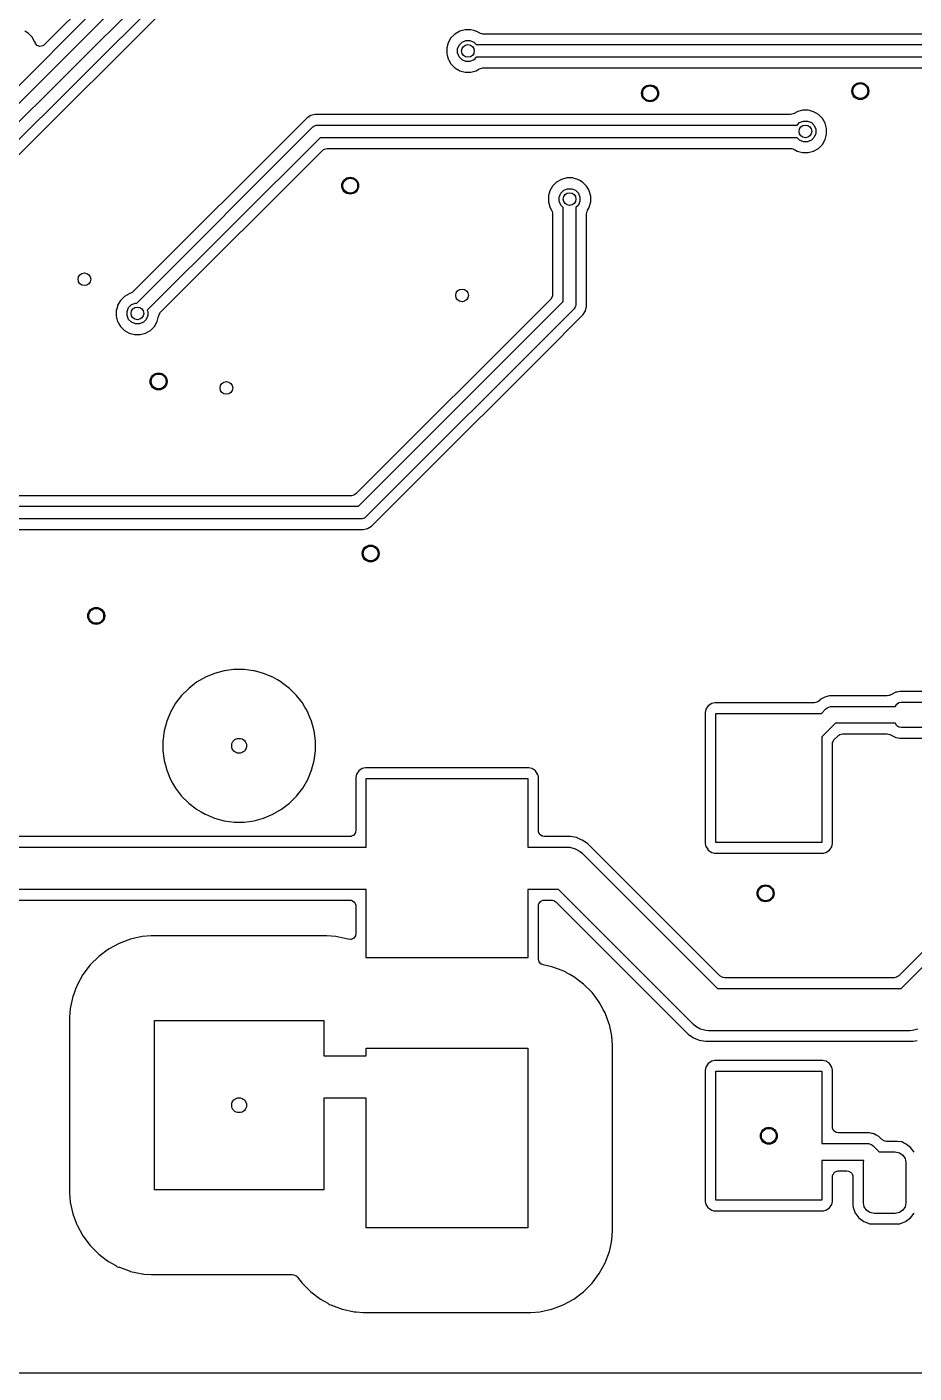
# Model space of a CAD drawing. Header units: inches. Extents: x 0.01 to 5.35, y 0.01 to 3.37.
# Drawn here: x 1.999 to 2.823, y 0.012 to 1.264 of the extents above; entities that cross this region are included whole.
import ezdxf

# ---------------------------------------------------------------- set-up
doc = ezdxf.new("R2010")
doc.units = ezdxf.units.IN
doc.header["$MEASUREMENT"] = 0
doc.layers.add('BLACK', color=250, linetype='CONTINUOUS')

msp = doc.modelspace()

# ---------------------------------------------------------------- linework, layer by layer
at = {"layer": 'BLACK', "linetype": 'CONTINUOUS'}
for p, q in [((1.9538, 1.1714), (2.4187, 1.6364)), ((2.4288, 1.6298), (1.9604, 1.1614)), ((2.4052, 1.6368), (2.0155, 1.2471)), ((1.9681, 1.1518), (2.4068, 1.5905)), ((2.4134, 1.5804), (1.9747, 1.1417)), ((1.9802, 1.1332), (2.329, 1.482)), ((2.0004, 1.2576), (1.9971, 1.2595)), ((2.004, 1.2539), (2.0004, 1.2576)), ((2.0066, 1.2495), (2.004, 1.2539)), ((2.3931, 1.2533), (2.3905, 1.2488)), ((2.3968, 1.2569), (2.3931, 1.2533)), ((2.3931, 1.2533), (2.3931, 1.2533)), ((2.3931, 1.2533), (2.3931, 1.2533)), ((2.4013, 1.2595), (2.3968, 1.2569)), ((2.3968, 1.2569), (2.3968, 1.2569)), ((2.3968, 1.2569), (2.3968, 1.2569)), ((2.4063, 1.2609), (2.4013, 1.2595)), ((2.4013, 1.2595), (2.4013, 1.2595)), ((2.4115, 1.2609), (2.4063, 1.2609)), ((2.4143, 1.2601), (2.4115, 1.2609)), ((2.4115, 1.2609), (2.4115, 1.2609)), ((2.4159, 1.2597), (2.4143, 1.2601)), ((2.4162, 1.2597), (2.4159, 1.2597)), ((2.4168, 1.2594), (2.4162, 1.2597)), ((2.4171, 1.2592), (2.4168, 1.2594)), ((2.4193, 1.2579), (2.4171, 1.2592)), ((2.4205, 1.2574), (2.4193, 1.2579)), ((2.4217, 1.2571), (2.4205, 1.2574)), ((2.4229, 1.2569), (2.4217, 1.2571)), ((2.9378, 1.2569), (2.4229, 1.2569)), ((2.0067, 1.2492), (2.0066, 1.2495)), ((2.007, 1.2484), (2.0067, 1.2492)), ((2.0071, 1.2482), (2.007, 1.2484)), ((2.0086, 1.2464), (2.0071, 1.2482)), ((2.0112, 1.2454), (2.0086, 1.2464)), ((2.0086, 1.2464), (2.0086, 1.2464)), ((2.0139, 1.246), (2.0112, 1.2454)), ((2.0144, 1.2462), (2.0139, 1.246)), ((2.0155, 1.2471), (2.0144, 1.2462)), ((2.3893, 1.2441), (2.3892, 1.2438)), ((2.3892, 1.2438), (2.3892, 1.2386)), ((2.3905, 1.2488), (2.3893, 1.2442)), ((2.3893, 1.2442), (2.3893, 1.2441)), ((2.3905, 1.2488), (2.3905, 1.2488)), ((2.3905, 1.2488), (2.3905, 1.2488)), ((2.3905, 1.2488), (2.3905, 1.2488)), ((2.3992, 1.2431), (2.4007, 1.2466)), ((2.3992, 1.2393), (2.3992, 1.2431)), ((2.4007, 1.2357), (2.3992, 1.2393)), ((2.4007, 1.2466), (2.4034, 1.2494)), ((2.4034, 1.2494), (2.407, 1.2508)), ((2.407, 1.2508), (2.4108, 1.2508)), ((2.4108, 1.2508), (2.4144, 1.2494)), ((2.4144, 1.2494), (2.4166, 1.2471)), ((2.4166, 1.2471), (3.0172, 1.2471)), ((2.3892, 1.2386), (2.3896, 1.2372)), ((2.3896, 1.2372), (2.3902, 1.235)), ((2.3902, 1.235), (2.3905, 1.2336)), ((2.3905, 1.2336), (2.3907, 1.2333)), ((2.3907, 1.2333), (2.3907, 1.2333)), ((2.3907, 1.2333), (2.3907, 1.2333)), ((2.3907, 1.2333), (2.3931, 1.2291)), ((2.3931, 1.2291), (2.3968, 1.2254)), ((2.4034, 1.233), (2.4007, 1.2357)), ((2.407, 1.2315), (2.4034, 1.233)), ((2.4108, 1.2315), (2.407, 1.2315)), ((2.4144, 1.233), (2.4108, 1.2315)), ((2.4166, 1.2353), (2.4144, 1.233)), ((3.0148, 1.2353), (2.4166, 1.2353)), ((2.3968, 1.2254), (2.4005, 1.2233)), ((2.4005, 1.2233), (2.4005, 1.2233)), ((2.4005, 1.2233), (2.4013, 1.2228)), ((2.4013, 1.2228), (2.4013, 1.2228)), ((2.4013, 1.2228), (2.4063, 1.2215)), ((2.4063, 1.2215), (2.4063, 1.2215)), ((2.4063, 1.2215), (2.4115, 1.2215)), ((2.4115, 1.2215), (2.4165, 1.2228)), ((2.4115, 1.2215), (2.4115, 1.2215)), ((2.4165, 1.2228), (2.4193, 1.2244)), ((2.4193, 1.2244), (2.4205, 1.2249)), ((2.4205, 1.2249), (2.4217, 1.2252)), ((2.4217, 1.2252), (2.4229, 1.2254)), ((2.4229, 1.2254), (3.008, 1.2254)), ((2.2594, 1.179), (2.0978, 1.0174)), ((2.263, 1.1811), (2.2594, 1.179)), ((2.2594, 1.179), (2.2594, 1.179)), ((2.2594, 1.179), (2.2594, 1.179)), ((2.267, 1.1821), (2.263, 1.1811)), ((2.263, 1.1811), (2.263, 1.1811)), ((2.7085, 1.1821), (2.267, 1.1821)), ((2.7098, 1.1823), (2.7085, 1.1821)), ((2.711, 1.1826), (2.7098, 1.1823)), ((2.7121, 1.1831), (2.711, 1.1826)), ((2.7149, 1.1847), (2.7121, 1.1831)), ((2.715, 1.1848), (2.7149, 1.1847)), ((2.7152, 1.1848), (2.715, 1.1848)), ((2.7153, 1.1848), (2.7152, 1.1848)), ((2.7156, 1.1849), (2.7153, 1.1848)), ((2.7199, 1.1861), (2.7156, 1.1849)), ((2.7156, 1.1849), (2.7156, 1.1849)), ((2.7251, 1.1861), (2.7199, 1.1861)), ((2.7263, 1.1858), (2.7251, 1.1861)), ((2.7251, 1.1861), (2.7251, 1.1861)), ((2.7301, 1.1847), (2.7263, 1.1858)), ((2.7263, 1.1858), (2.7263, 1.1858)), ((2.7319, 1.1837), (2.7301, 1.1847)), ((2.7346, 1.1821), (2.7319, 1.1837)), ((2.7383, 1.1785), (2.7346, 1.1821)), ((2.7409, 1.174), (2.7383, 1.1785)), ((2.1011, 1.0067), (2.2649, 1.1706)), ((2.2649, 1.1706), (2.2658, 1.1713)), ((2.2658, 1.1713), (2.2674, 1.172)), ((2.2674, 1.172), (2.2679, 1.1722)), ((2.2679, 1.1722), (2.2691, 1.1723)), ((2.2691, 1.1723), (2.7148, 1.1723)), ((2.7148, 1.1723), (2.7171, 1.1746)), ((2.7171, 1.1746), (2.7206, 1.176)), ((2.7206, 1.176), (2.7245, 1.176)), ((2.7245, 1.176), (2.728, 1.1746)), ((2.728, 1.1746), (2.7307, 1.1718)), ((2.7307, 1.1718), (2.7322, 1.1683)), ((2.7322, 1.1645), (2.7307, 1.1609)), ((2.7322, 1.1683), (2.7322, 1.1645)), ((2.7422, 1.169), (2.7409, 1.174)), ((2.7422, 1.1638), (2.7422, 1.169)), ((2.2715, 1.1605), (2.111, 1)), ((2.7148, 1.1605), (2.2715, 1.1605)), ((2.7171, 1.1582), (2.7148, 1.1605)), ((2.7206, 1.1567), (2.7171, 1.1582)), ((2.7245, 1.1567), (2.7206, 1.1567)), ((2.728, 1.1582), (2.7245, 1.1567)), ((2.7307, 1.1609), (2.728, 1.1582)), ((2.7346, 1.1506), (2.7383, 1.1543)), ((2.7383, 1.1543), (2.7409, 1.1588)), ((2.7409, 1.1588), (2.7422, 1.1638)), ((2.1232, 0.9983), (2.2737, 1.1487)), ((2.2737, 1.1487), (2.2748, 1.1495)), ((2.2748, 1.1495), (2.2757, 1.15)), ((2.2757, 1.15), (2.278, 1.1506)), ((2.278, 1.1506), (2.7085, 1.1506)), ((2.7085, 1.1506), (2.7098, 1.1504)), ((2.7098, 1.1504), (2.711, 1.1501)), ((2.711, 1.1501), (2.7121, 1.1496)), ((2.7121, 1.1496), (2.7133, 1.149)), ((2.7133, 1.149), (2.7133, 1.149)), ((2.7133, 1.149), (2.7149, 1.148)), ((2.7149, 1.148), (2.7149, 1.148)), ((2.7149, 1.148), (2.7149, 1.148)), ((2.7149, 1.148), (2.7199, 1.1467)), ((2.7199, 1.1467), (2.7199, 1.1467)), ((2.7199, 1.1467), (2.7251, 1.1467)), ((2.7251, 1.1467), (2.7301, 1.148)), ((2.7251, 1.1467), (2.7251, 1.1467)), ((2.7301, 1.148), (2.7346, 1.1506)), ((2.4876, 1.1155), (2.485, 1.111)), ((2.4913, 1.1192), (2.4876, 1.1155)), ((2.4876, 1.1155), (2.4876, 1.1155)), ((2.4876, 1.1155), (2.4876, 1.1155)), ((2.4958, 1.1217), (2.4913, 1.1192)), ((2.4913, 1.1192), (2.4913, 1.1192)), ((2.4913, 1.1192), (2.4913, 1.1192)), ((2.5008, 1.1231), (2.4958, 1.1217)), ((2.4958, 1.1217), (2.4958, 1.1217)), ((2.506, 1.1231), (2.5008, 1.1231)), ((2.5079, 1.1226), (2.506, 1.1231)), ((2.506, 1.1231), (2.506, 1.1231)), ((2.511, 1.1217), (2.5079, 1.1226)), ((2.5079, 1.1226), (2.5079, 1.1226)), ((2.513, 1.1206), (2.511, 1.1217)), ((2.5155, 1.1192), (2.513, 1.1206)), ((2.5192, 1.1155), (2.5155, 1.1192)), ((2.5211, 1.1121), (2.5192, 1.1155)), ((2.4839, 1.1067), (2.4837, 1.106)), ((2.4837, 1.106), (2.4837, 1.1008)), ((2.485, 1.111), (2.4839, 1.1067)), ((2.485, 1.111), (2.485, 1.111)), ((2.485, 1.111), (2.485, 1.111)), ((2.485, 1.111), (2.485, 1.111)), ((2.4937, 1.1053), (2.4952, 1.1089)), ((2.4937, 1.1015), (2.4937, 1.1053)), ((2.4952, 1.1089), (2.4979, 1.1116)), ((2.4979, 1.1116), (2.5015, 1.113)), ((2.5015, 1.113), (2.5053, 1.113)), ((2.5053, 1.113), (2.5089, 1.1116)), ((2.5089, 1.1116), (2.5116, 1.1089)), ((2.5116, 1.1089), (2.513, 1.1053)), ((2.513, 1.1053), (2.513, 1.1015)), ((2.5217, 1.111), (2.5211, 1.1121)), ((2.5231, 1.106), (2.5217, 1.111)), ((2.5217, 1.111), (2.5217, 1.111)), ((2.5231, 1.1027), (2.5231, 1.106)), ((2.5231, 1.1008), (2.5231, 1.1027)), ((2.4837, 1.1008), (2.4849, 1.0961)), ((2.4849, 1.0961), (2.485, 1.0958)), ((2.485, 1.0958), (2.485, 1.0958)), ((2.485, 1.0958), (2.4866, 1.093)), ((2.4866, 1.093), (2.4871, 1.0918)), ((2.4871, 1.0918), (2.4875, 1.0906)), ((2.4875, 1.0906), (2.4876, 1.0893)), ((2.4876, 1.0893), (2.4876, 1.015)), ((2.4952, 1.0979), (2.4937, 1.1015)), ((2.4975, 1.0956), (2.4952, 1.0979)), ((2.4975, 1.0081), (2.4975, 1.0956)), ((2.5116, 1.0979), (2.5093, 1.0956)), ((2.5093, 1.0956), (2.5093, 1.0057)), ((2.513, 1.1015), (2.5116, 1.0979)), ((2.5192, 1.0893), (2.5193, 1.0906)), ((2.5192, 1.0078), (2.5192, 1.0893)), ((2.5193, 1.0906), (2.5196, 1.0918)), ((2.5196, 1.0918), (2.5201, 1.093)), ((2.5201, 1.093), (2.5213, 1.095)), ((2.5213, 1.095), (2.5217, 1.0958)), ((2.5217, 1.0958), (2.5231, 1.1008)), ((2.0942, 1.0154), (2.0897, 1.0129)), ((2.0945, 1.0155), (2.0942, 1.0154)), ((2.0942, 1.0154), (2.0942, 1.0154)), ((2.0957, 1.016), (2.0945, 1.0155)), ((2.0968, 1.0166), (2.0957, 1.016)), ((2.0978, 1.0174), (2.0968, 1.0166)), ((2.4876, 1.015), (2.4874, 1.0136)), ((2.0826, 1.0014), (2.0821, 0.9998)), ((2.0832, 1.0037), (2.0826, 1.0014)), ((2.0834, 1.0047), (2.0832, 1.0037)), ((2.086, 1.0092), (2.0834, 1.0047)), ((2.0834, 1.0047), (2.0834, 1.0047)), ((2.0834, 1.0047), (2.0834, 1.0047)), ((2.0834, 1.0047), (2.0834, 1.0047)), ((2.0897, 1.0129), (2.086, 1.0092)), ((2.086, 1.0092), (2.086, 1.0092)), ((2.086, 1.0092), (2.086, 1.0092)), ((2.0897, 1.0129), (2.0897, 1.0129)), ((2.0897, 1.0129), (2.0897, 1.0129)), ((2.0922, 0.999), (2.0936, 1.0026)), ((2.0936, 1.0026), (2.0963, 1.0053)), ((2.0963, 1.0053), (2.0999, 1.0067)), ((2.0999, 1.0067), (2.1011, 1.0067)), ((2.4859, 1.0105), (2.3049, 0.8296)), ((2.3071, 0.8178), (2.4975, 1.0081)), ((2.5076, 1.0015), (2.3137, 0.8077)), ((2.4871, 1.0126), (2.4859, 1.0105)), ((2.4874, 1.0136), (2.4871, 1.0126)), ((2.5083, 1.0024), (2.5076, 1.0015)), ((2.5089, 1.0038), (2.5083, 1.0024)), ((2.5092, 1.0045), (2.5089, 1.0038)), ((2.5093, 1.0057), (2.5092, 1.0045)), ((2.5181, 0.9996), (2.5192, 1.0036)), ((2.5192, 1.0036), (2.5192, 1.0078)), ((2.0821, 0.9998), (2.0821, 0.9998)), ((2.0821, 0.9998), (2.0821, 0.9997)), ((2.0821, 0.9997), (2.0821, 0.9945)), ((2.0821, 0.9945), (2.0824, 0.9934)), ((2.0824, 0.9934), (2.0825, 0.9929)), ((2.0825, 0.9929), (2.0825, 0.9929)), ((2.0825, 0.9929), (2.0828, 0.992)), ((2.0828, 0.992), (2.0831, 0.9908)), ((2.0831, 0.9908), (2.0834, 0.9895)), ((2.0834, 0.9895), (2.0838, 0.9889)), ((2.0838, 0.9889), (2.0845, 0.9876)), ((2.0922, 0.9952), (2.0922, 0.999)), ((2.0936, 0.9916), (2.0922, 0.9952)), ((2.0963, 0.9889), (2.0936, 0.9916)), ((2.0999, 0.9874), (2.0963, 0.9889)), ((2.1073, 0.9889), (2.1037, 0.9874)), ((2.11, 0.9916), (2.1073, 0.9889)), ((2.1115, 0.9952), (2.11, 0.9916)), ((2.111, 1), (2.1115, 0.999)), ((2.1115, 0.999), (2.1115, 0.9952)), ((2.1176, 0.985), (2.1202, 0.9895)), ((2.1202, 0.9895), (2.1215, 0.9945)), ((2.1215, 0.9945), (2.1216, 0.9946)), ((2.1215, 0.9945), (2.1215, 0.9945)), ((2.1216, 0.9947), (2.122, 0.9962)), ((2.1216, 0.9946), (2.1216, 0.9947)), ((2.122, 0.9962), (2.1232, 0.9983)), ((2.479, 0.959), (2.516, 0.996)), ((2.516, 0.996), (2.5181, 0.9996)), ((2.0845, 0.9876), (2.0845, 0.9876)), ((2.0845, 0.9876), (2.0845, 0.9876)), ((2.0845, 0.9876), (2.0845, 0.9876)), ((2.0845, 0.9876), (2.086, 0.985)), ((2.086, 0.985), (2.0897, 0.9813)), ((2.0897, 0.9813), (2.0942, 0.9787)), ((2.0942, 0.9787), (2.0992, 0.9774)), ((2.0992, 0.9774), (2.0992, 0.9774)), ((2.0992, 0.9774), (2.1044, 0.9774)), ((2.1037, 0.9874), (2.0999, 0.9874)), ((2.1044, 0.9774), (2.1094, 0.9787)), ((2.1044, 0.9774), (2.1044, 0.9774)), ((2.1094, 0.9787), (2.1139, 0.9813)), ((2.1139, 0.9813), (2.1176, 0.985)), ((2.3638, 0.8438), (2.479, 0.959)), ((2.3192, 0.7992), (2.3638, 0.8438)), ((2.3006, 0.8276), (1.972, 0.8276)), ((2.3029, 0.8282), (2.3006, 0.8276)), ((2.3038, 0.8287), (2.3029, 0.8282)), ((2.3049, 0.8296), (2.3038, 0.8287)), ((1.9566, 0.8178), (2.3071, 0.8178)), ((2.3095, 0.806), (1.9566, 0.806)), ((2.3107, 0.8061), (2.3095, 0.806)), ((2.3116, 0.8065), (2.3107, 0.8061)), ((2.3128, 0.8069), (2.3116, 0.8065)), ((2.3137, 0.8077), (2.3128, 0.8069)), ((1.9717, 0.7961), (2.3116, 0.7961)), ((2.3116, 0.7961), (2.3156, 0.7972)), ((2.3116, 0.7961), (2.3116, 0.7961)), ((2.3156, 0.7972), (2.3192, 0.7992)), ((2.1824, 0.6648), (2.1735, 0.6624)), ((2.1914, 0.666), (2.1824, 0.6648)), ((2.1917, 0.666), (2.1914, 0.666)), ((2.1914, 0.666), (2.1914, 0.666)), ((2.2009, 0.666), (2.1917, 0.666)), ((2.1917, 0.666), (2.1917, 0.666)), ((2.1917, 0.666), (2.1917, 0.666)), ((2.201, 0.666), (2.2009, 0.666)), ((2.2009, 0.666), (2.2009, 0.666)), ((2.2098, 0.6648), (2.201, 0.666)), ((2.201, 0.666), (2.201, 0.666)), ((2.2102, 0.6648), (2.2098, 0.6648)), ((2.2105, 0.6647), (2.2102, 0.6648)), ((2.216, 0.6632), (2.2105, 0.6647)), ((2.1568, 0.6542), (2.1495, 0.6485)), ((2.1649, 0.6588), (2.1568, 0.6542)), ((2.1568, 0.6542), (2.1568, 0.6542)), ((2.1735, 0.6624), (2.1649, 0.6588)), ((2.1649, 0.6588), (2.1649, 0.6588)), ((2.2191, 0.6624), (2.216, 0.6632)), ((2.2277, 0.6588), (2.2191, 0.6624)), ((2.232, 0.6564), (2.2277, 0.6588)), ((2.2277, 0.6588), (2.2277, 0.6588)), ((2.2351, 0.6546), (2.232, 0.6564)), ((2.232, 0.6564), (2.232, 0.6564)), ((2.2358, 0.6542), (2.2351, 0.6546)), ((2.2358, 0.6541), (2.2358, 0.6542)), ((2.2358, 0.6542), (2.2358, 0.6542)), ((2.2431, 0.6485), (2.2358, 0.6541)), ((2.1429, 0.642), (2.1372, 0.6346)), ((2.1495, 0.6485), (2.1429, 0.642)), ((2.1429, 0.642), (2.1429, 0.642)), ((2.1429, 0.642), (2.1429, 0.642)), ((2.1495, 0.6485), (2.1495, 0.6485)), ((2.1495, 0.6485), (2.1495, 0.6485)), ((2.2497, 0.642), (2.2431, 0.6485)), ((2.2431, 0.6485), (2.2431, 0.6485)), ((2.2431, 0.6485), (2.2431, 0.6485)), ((2.2431, 0.6485), (2.2431, 0.6485)), ((2.2524, 0.6385), (2.2497, 0.642)), ((2.2497, 0.642), (2.2497, 0.642)), ((2.2554, 0.6346), (2.2524, 0.6385)), ((2.2524, 0.6385), (2.2524, 0.6385)), ((2.2524, 0.6385), (2.2524, 0.6385)), ((2.7404, 0.6404), (2.7363, 0.6381)), ((2.7426, 0.641), (2.7404, 0.6404)), ((2.7404, 0.6404), (2.7404, 0.6404)), ((2.7404, 0.6404), (2.7404, 0.6404)), ((2.7404, 0.6404), (2.7404, 0.6404)), ((2.7404, 0.6404), (2.7404, 0.6404)), ((2.7404, 0.6404), (2.7404, 0.6404)), ((2.7434, 0.6412), (2.7426, 0.641)), ((2.7426, 0.641), (2.7426, 0.641)), ((2.7449, 0.6416), (2.7434, 0.6412)), ((2.7985, 0.6416), (2.7449, 0.6416)), ((2.8002, 0.6419), (2.7985, 0.6416)), ((2.8007, 0.6421), (2.8002, 0.6419)), ((2.8013, 0.6423), (2.8007, 0.6421)), ((2.8018, 0.6425), (2.8013, 0.6423)), ((2.8019, 0.6426), (2.8018, 0.6425)), ((2.8025, 0.6428), (2.8019, 0.6426)), ((2.8066, 0.6449), (2.8025, 0.6428)), ((2.8068, 0.645), (2.8066, 0.6449)), ((2.8072, 0.645), (2.8068, 0.645)), ((2.8078, 0.6451), (2.8072, 0.645)), ((2.8103, 0.6455), (2.8078, 0.6451)), ((2.8325, 0.6455), (2.8103, 0.6455)), ((2.1326, 0.6265), (2.129, 0.618)), ((2.1372, 0.6346), (2.1326, 0.6265)), ((2.1326, 0.6265), (2.1326, 0.6265)), ((2.1372, 0.6346), (2.1372, 0.6346)), ((2.2555, 0.6344), (2.2554, 0.6346)), ((2.2575, 0.6309), (2.2555, 0.6344)), ((2.2585, 0.6291), (2.2575, 0.6309)), ((2.2575, 0.6309), (2.2575, 0.6309)), ((2.26, 0.6265), (2.2585, 0.6291)), ((2.2608, 0.6246), (2.26, 0.6265)), ((2.26, 0.6265), (2.26, 0.6265)), ((2.63, 0.6291), (2.6295, 0.6262)), ((2.6295, 0.6262), (2.6295, 0.6262)), ((2.6295, 0.6262), (2.6295, 0.5042)), ((2.6322, 0.6323), (2.63, 0.6291)), ((2.63, 0.6291), (2.63, 0.6291)), ((2.63, 0.6291), (2.63, 0.6291)), ((2.6355, 0.6345), (2.6322, 0.6323)), ((2.6384, 0.6351), (2.6355, 0.6345)), ((2.6355, 0.6345), (2.6355, 0.6345)), ((2.6355, 0.6345), (2.6355, 0.6345)), ((2.7309, 0.6351), (2.6384, 0.6351)), ((2.7333, 0.6357), (2.7309, 0.6351)), ((2.7342, 0.6362), (2.7333, 0.6357)), ((2.7353, 0.637), (2.7342, 0.6362)), ((2.7363, 0.6381), (2.7353, 0.637)), ((2.7363, 0.6381), (2.7363, 0.6381)), ((2.7363, 0.6381), (2.7363, 0.6381)), ((2.7374, 0.6252), (2.7416, 0.6294)), ((2.7416, 0.6294), (2.7428, 0.6304)), ((2.7428, 0.6304), (2.7457, 0.6316)), ((2.7457, 0.6316), (2.7472, 0.6317)), ((2.7472, 0.6317), (2.8061, 0.6317)), ((2.8061, 0.632), (2.8074, 0.6339)), ((2.8061, 0.6317), (2.8061, 0.632)), ((2.8074, 0.6339), (2.8093, 0.6352)), ((2.8093, 0.6352), (2.8116, 0.6357)), ((2.8116, 0.6357), (2.8519, 0.6357)), ((2.129, 0.618), (2.1266, 0.609)), ((2.2624, 0.6207), (2.2608, 0.6246)), ((2.2636, 0.618), (2.2624, 0.6207)), ((2.266, 0.609), (2.2636, 0.618)), ((2.6393, 0.5052), (2.6393, 0.6252)), ((2.6393, 0.6252), (2.7374, 0.6252)), ((2.7505, 0.616), (2.7378, 0.6033)), ((2.8061, 0.616), (2.7505, 0.616)), ((2.8061, 0.6157), (2.8061, 0.616)), ((2.8074, 0.6138), (2.8061, 0.6157)), ((2.8093, 0.6125), (2.8074, 0.6138)), ((2.1257, 0.6017), (2.1254, 0.5998)), ((2.1266, 0.609), (2.1257, 0.6017)), ((2.2672, 0.5998), (2.266, 0.609)), ((2.7378, 0.6033), (2.7378, 0.5052)), ((2.7481, 0.5988), (2.7493, 0.6009)), ((2.7493, 0.6009), (2.7526, 0.6042)), ((2.7526, 0.6042), (2.7537, 0.605)), ((2.7537, 0.605), (2.7546, 0.6055)), ((2.7546, 0.6055), (2.757, 0.6061)), ((2.757, 0.6061), (2.7984, 0.6061)), ((2.7984, 0.6061), (2.7998, 0.6059)), ((2.7998, 0.6059), (2.801, 0.6056)), ((2.801, 0.6056), (2.8018, 0.6052)), ((2.8018, 0.6052), (2.8019, 0.6052)), ((2.8019, 0.6052), (2.802, 0.6051)), ((2.802, 0.6051), (2.8021, 0.6051)), ((2.8021, 0.6051), (2.8022, 0.605)), ((2.8022, 0.605), (2.8022, 0.605)), ((2.8022, 0.605), (2.8066, 0.6028)), ((2.8066, 0.6028), (2.8066, 0.6028)), ((2.8066, 0.6028), (2.8103, 0.6022)), ((2.8116, 0.612), (2.8093, 0.6125)), ((2.8103, 0.6022), (2.8103, 0.6022)), ((2.8103, 0.6022), (2.8103, 0.6022)), ((2.8103, 0.6022), (2.8103, 0.6022)), ((2.8103, 0.6022), (2.8103, 0.6022)), ((2.8103, 0.6022), (2.8532, 0.6022)), ((2.8519, 0.612), (2.8116, 0.612)), ((2.1254, 0.5998), (2.1254, 0.5998)), ((2.1254, 0.5998), (2.1254, 0.5905)), ((2.1254, 0.5905), (2.1254, 0.5905)), ((2.1254, 0.5905), (2.1266, 0.5815)), ((2.266, 0.5813), (2.2672, 0.5905)), ((2.2672, 0.5905), (2.2672, 0.5998)), ((2.7476, 0.5965), (2.7478, 0.5978)), ((2.7476, 0.5963), (2.7476, 0.5965)), ((2.7476, 0.5766), (2.7476, 0.5963)), ((2.7478, 0.5979), (2.7481, 0.5988)), ((2.7478, 0.5978), (2.7478, 0.5979)), ((2.1266, 0.5815), (2.1266, 0.5813)), ((2.1266, 0.5813), (2.1266, 0.5813)), ((2.1266, 0.5813), (2.1278, 0.577)), ((2.1278, 0.577), (2.129, 0.5725)), ((2.2636, 0.5723), (2.266, 0.5813)), ((2.7476, 0.5042), (2.7476, 0.5766)), ((2.129, 0.5725), (2.129, 0.5723)), ((2.129, 0.5723), (2.129, 0.5723)), ((2.129, 0.5723), (2.1326, 0.5637)), ((2.1326, 0.5637), (2.1326, 0.5637)), ((2.1326, 0.5637), (2.1341, 0.5611)), ((2.2554, 0.5557), (2.26, 0.5637)), ((2.26, 0.5637), (2.2636, 0.5723)), ((2.3053, 0.5686), (2.3047, 0.5657)), ((2.3047, 0.5657), (2.3047, 0.5164)), ((2.3074, 0.5718), (2.3053, 0.5686)), ((2.3053, 0.5686), (2.3053, 0.5686)), ((2.3053, 0.5686), (2.3053, 0.5686)), ((2.3107, 0.574), (2.3074, 0.5718)), ((2.3136, 0.5746), (2.3107, 0.574)), ((2.3107, 0.574), (2.3107, 0.574)), ((2.3107, 0.574), (2.3107, 0.574)), ((2.4655, 0.5746), (2.3136, 0.5746)), ((2.3136, 0.5746), (2.3136, 0.5746)), ((2.3136, 0.5746), (2.3136, 0.5746)), ((2.3145, 0.5009), (2.3145, 0.5647)), ((2.3145, 0.5647), (2.4645, 0.5647)), ((2.4645, 0.5647), (2.4645, 0.5009)), ((2.4684, 0.574), (2.4655, 0.5746)), ((2.4655, 0.5746), (2.4655, 0.5746)), ((2.4655, 0.5746), (2.4655, 0.5746)), ((2.4686, 0.5739), (2.4684, 0.574)), ((2.4684, 0.574), (2.4684, 0.574)), ((2.4684, 0.574), (2.4684, 0.574)), ((2.4688, 0.5737), (2.4686, 0.5739)), ((2.4717, 0.5718), (2.4688, 0.5737)), ((2.4737, 0.5687), (2.4717, 0.5718)), ((2.4717, 0.5718), (2.4717, 0.5718)), ((2.4738, 0.5686), (2.4737, 0.5687)), ((2.4737, 0.5687), (2.4737, 0.5687)), ((2.4737, 0.5687), (2.4737, 0.5687)), ((2.4737, 0.5687), (2.4737, 0.5687)), ((2.4744, 0.5658), (2.4738, 0.5686)), ((2.4738, 0.5686), (2.4738, 0.5686)), ((2.4738, 0.5686), (2.4738, 0.5686)), ((2.4738, 0.5686), (2.4738, 0.5686)), ((2.4744, 0.5657), (2.4744, 0.5658)), ((2.4744, 0.5162), (2.4744, 0.5657)), ((2.1341, 0.5611), (2.1345, 0.5604)), ((2.1345, 0.5604), (2.1371, 0.5558)), ((2.1371, 0.5558), (2.1372, 0.5557)), ((2.1372, 0.5557), (2.1372, 0.5556)), ((2.1372, 0.5556), (2.1373, 0.5556)), ((2.1373, 0.5556), (2.1429, 0.5483)), ((2.2497, 0.5483), (2.2554, 0.5557)), ((2.1429, 0.5483), (2.1429, 0.5483)), ((2.1429, 0.5483), (2.1429, 0.5483)), ((2.1429, 0.5483), (2.1429, 0.5483)), ((2.1429, 0.5483), (2.1495, 0.5417)), ((2.1495, 0.5417), (2.1495, 0.5417)), ((2.1495, 0.5417), (2.1495, 0.5417)), ((2.1495, 0.5417), (2.1495, 0.5417)), ((2.1495, 0.5417), (2.1538, 0.5384)), ((2.1538, 0.5384), (2.1538, 0.5384)), ((2.1538, 0.5384), (2.1568, 0.5361)), ((2.2358, 0.5361), (2.2431, 0.5417)), ((2.2431, 0.5417), (2.2497, 0.5483)), ((2.1568, 0.5361), (2.1568, 0.5361)), ((2.1568, 0.5361), (2.1568, 0.5361)), ((2.1568, 0.5361), (2.1609, 0.5337)), ((2.1609, 0.5337), (2.1609, 0.5337)), ((2.1609, 0.5337), (2.1647, 0.5315)), ((2.1647, 0.5315), (2.1648, 0.5314)), ((2.1648, 0.5314), (2.1649, 0.5314)), ((2.1649, 0.5314), (2.1649, 0.5314)), ((2.1649, 0.5314), (2.1735, 0.5279)), ((2.1735, 0.5279), (2.1824, 0.5254)), ((2.2102, 0.5254), (2.2191, 0.5279)), ((2.2191, 0.5279), (2.2277, 0.5314)), ((2.2277, 0.5314), (2.2358, 0.5361)), ((2.1824, 0.5254), (2.1917, 0.5242)), ((2.1917, 0.5242), (2.1917, 0.5242)), ((2.1917, 0.5242), (2.2009, 0.5242)), ((2.2009, 0.5242), (2.2102, 0.5254)), ((2.2009, 0.5242), (2.2009, 0.5242)), ((2.3043, 0.5144), (2.3028, 0.5121)), ((2.3045, 0.515), (2.3043, 0.5144)), ((2.3047, 0.5164), (2.3045, 0.515)), ((2.4745, 0.5152), (2.4744, 0.5162)), ((2.4746, 0.5149), (2.4745, 0.5152)), ((2.4757, 0.5127), (2.4746, 0.5149)), ((1.8594, 0.5009), (2.3145, 0.5009)), ((2.2993, 0.5108), (1.8749, 0.5108)), ((2.3003, 0.5109), (2.2993, 0.5108)), ((2.3006, 0.511), (2.3003, 0.5109)), ((2.3028, 0.5121), (2.3006, 0.511)), ((2.3028, 0.5121), (2.3028, 0.5121)), ((2.4645, 0.5009), (2.5011, 0.5009)), ((2.478, 0.5112), (2.4757, 0.5127)), ((2.4757, 0.5127), (2.4757, 0.5127)), ((2.4786, 0.511), (2.478, 0.5112)), ((2.48, 0.5108), (2.4786, 0.511)), ((2.5041, 0.5108), (2.48, 0.5108)), ((2.5011, 0.5009), (2.5037, 0.5008)), ((2.5037, 0.5008), (2.5037, 0.5008)), ((2.5037, 0.5008), (2.5087, 0.4994)), ((2.5098, 0.5097), (2.5041, 0.5108)), ((2.5041, 0.5108), (2.5041, 0.5108)), ((2.5041, 0.5108), (2.5041, 0.5108)), ((2.5142, 0.5078), (2.5098, 0.5097)), ((2.5098, 0.5097), (2.5098, 0.5097)), ((2.5098, 0.5097), (2.5098, 0.5097)), ((2.5098, 0.5097), (2.5098, 0.5097)), ((2.5098, 0.5097), (2.5098, 0.5097)), ((2.5098, 0.5097), (2.5098, 0.5097)), ((2.515, 0.5075), (2.5142, 0.5078)), ((2.5151, 0.5074), (2.515, 0.5075)), ((2.52, 0.5042), (2.5151, 0.5074)), ((2.6125, 0.4117), (2.52, 0.5042)), ((2.52, 0.5042), (2.52, 0.5042)), ((2.52, 0.5042), (2.52, 0.5042)), ((2.52, 0.5042), (2.52, 0.5042)), ((2.6295, 0.5042), (2.6295, 0.5042)), ((2.6295, 0.5042), (2.6295, 0.5042)), ((2.6295, 0.5042), (2.63, 0.5013)), ((2.63, 0.5013), (2.63, 0.5013)), ((2.63, 0.5013), (2.63, 0.5013)), ((2.63, 0.5013), (2.6302, 0.5011)), ((2.6302, 0.5011), (2.6317, 0.4989)), ((2.7378, 0.5052), (2.6393, 0.5052)), ((2.7449, 0.498), (2.747, 0.5013)), ((2.747, 0.5013), (2.7476, 0.5042)), ((2.5087, 0.4994), (2.5131, 0.4969)), ((2.5131, 0.4969), (2.5131, 0.4969)), ((2.5131, 0.4969), (2.5151, 0.4952)), ((2.5151, 0.4952), (2.6407, 0.3695)), ((2.6317, 0.4989), (2.6322, 0.498)), ((2.6322, 0.498), (2.6355, 0.4959)), ((2.6355, 0.4959), (2.6355, 0.4959)), ((2.6355, 0.4959), (2.6355, 0.4959)), ((2.6355, 0.4959), (2.6355, 0.4959)), ((2.6355, 0.4959), (2.6355, 0.4959)), ((2.6355, 0.4959), (2.6367, 0.4956)), ((2.6367, 0.4956), (2.6381, 0.4954)), ((2.6381, 0.4954), (2.6382, 0.4953)), ((2.6382, 0.4953), (2.6384, 0.4953)), ((2.6384, 0.4953), (2.7387, 0.4953)), ((2.7387, 0.4953), (2.7389, 0.4953)), ((2.7389, 0.4953), (2.7392, 0.4954)), ((2.7392, 0.4954), (2.7416, 0.4959)), ((2.7416, 0.4959), (2.7449, 0.498)), ((2.9235, 0.4956), (2.8092, 0.3813)), ((2.8114, 0.3695), (2.9284, 0.4866)), ((2.3145, 0.4616), (1.8567, 0.4616)), ((1.8632, 0.4517), (2.2991, 0.4517)), ((2.2991, 0.4517), (2.3005, 0.4515)), ((2.3005, 0.4515), (2.3011, 0.4513)), ((2.3011, 0.4513), (2.3034, 0.4498)), ((2.3145, 0.3978), (2.3145, 0.4616)), ((2.493, 0.4616), (2.4645, 0.4616)), ((2.4645, 0.4616), (2.4645, 0.3978)), ((2.4763, 0.4504), (2.4785, 0.4515)), ((2.4785, 0.4515), (2.4788, 0.4516)), ((2.4788, 0.4516), (2.4798, 0.4517)), ((2.4798, 0.4517), (2.4862, 0.4517)), ((2.4862, 0.4517), (2.4876, 0.4515)), ((2.4876, 0.4515), (2.4886, 0.4512)), ((2.4886, 0.4512), (2.4906, 0.45)), ((2.6186, 0.3359), (2.493, 0.4616)), ((2.3034, 0.4498), (2.3034, 0.4498)), ((2.3034, 0.4498), (2.3045, 0.4476)), ((2.3045, 0.4476), (2.3046, 0.4473)), ((2.3046, 0.4473), (2.3047, 0.4463)), ((2.3047, 0.4463), (2.3047, 0.4203)), ((2.4744, 0.4461), (2.4746, 0.4475)), ((2.4744, 0.3969), (2.4744, 0.4461)), ((2.4746, 0.4475), (2.4748, 0.4481)), ((2.4748, 0.4481), (2.4763, 0.4504)), ((2.4748, 0.4481), (2.4748, 0.4481)), ((2.4763, 0.4504), (2.4763, 0.4504)), ((2.4906, 0.45), (2.6137, 0.3269)), ((2.0928, 0.4144), (2.0848, 0.4114)), ((2.0953, 0.4154), (2.0928, 0.4144)), ((2.1063, 0.4178), (2.0953, 0.4154)), ((2.0953, 0.4154), (2.0953, 0.4154)), ((2.0953, 0.4154), (2.0953, 0.4154)), ((2.1147, 0.4184), (2.1063, 0.4178)), ((2.2779, 0.4184), (2.1147, 0.4184)), ((2.1147, 0.4184), (2.1147, 0.4184)), ((2.1147, 0.4184), (2.1147, 0.4184)), ((2.2863, 0.4178), (2.2779, 0.4184)), ((2.2779, 0.4184), (2.2779, 0.4184)), ((2.2779, 0.4184), (2.2779, 0.4184)), ((2.2973, 0.4154), (2.2863, 0.4178)), ((2.2977, 0.4152), (2.2973, 0.4154)), ((2.2973, 0.4154), (2.2973, 0.4154)), ((2.2973, 0.4154), (2.2973, 0.4154)), ((2.3001, 0.415), (2.2977, 0.4152)), ((2.3003, 0.415), (2.3001, 0.415)), ((2.3028, 0.4161), (2.3003, 0.415)), ((2.3003, 0.415), (2.3003, 0.415)), ((2.3043, 0.4184), (2.3028, 0.4161)), ((2.3045, 0.419), (2.3043, 0.4184)), ((2.3047, 0.4203), (2.3045, 0.419)), ((2.0749, 0.406), (2.0659, 0.3993)), ((2.0848, 0.4114), (2.0749, 0.406)), ((2.0749, 0.406), (2.0749, 0.406)), ((2.0848, 0.4114), (2.0848, 0.4114)), ((2.6431, 0.3811), (2.6125, 0.4117)), ((2.0579, 0.3913), (2.0511, 0.3823)), ((2.0659, 0.3993), (2.0579, 0.3913)), ((2.0579, 0.3913), (2.0579, 0.3913)), ((2.0659, 0.3993), (2.0659, 0.3993)), ((2.4645, 0.3978), (2.3145, 0.3978)), ((2.4744, 0.3966), (2.4744, 0.3969)), ((2.4744, 0.3964), (2.4744, 0.3966)), ((2.4744, 0.3966), (2.4744, 0.3966)), ((2.475, 0.3943), (2.4744, 0.3964)), ((2.4751, 0.3941), (2.475, 0.3943)), ((2.4771, 0.3922), (2.4751, 0.3941)), ((2.4776, 0.3919), (2.4771, 0.3922)), ((2.4789, 0.3914), (2.4776, 0.3919)), ((2.4868, 0.3897), (2.4789, 0.3914)), ((2.4931, 0.3873), (2.4868, 0.3897)), ((2.4868, 0.3897), (2.4868, 0.3897)), ((2.0511, 0.3823), (2.0457, 0.3724)), ((2.0511, 0.3823), (2.0511, 0.3823)), ((2.4996, 0.3849), (2.4931, 0.3873)), ((2.5004, 0.3841), (2.4996, 0.3849)), ((2.5037, 0.3823), (2.5004, 0.3841)), ((2.5072, 0.3804), (2.5037, 0.3823)), ((2.5163, 0.3736), (2.5072, 0.3804)), ((2.5072, 0.3804), (2.5072, 0.3804)), ((2.5072, 0.3804), (2.5072, 0.3804)), ((2.5072, 0.3804), (2.5072, 0.3804)), ((2.6451, 0.3799), (2.6431, 0.3811)), ((2.6461, 0.3796), (2.6451, 0.3799)), ((2.6475, 0.3794), (2.6461, 0.3796)), ((2.8049, 0.3794), (2.6475, 0.3794)), ((2.8072, 0.38), (2.8049, 0.3794)), ((2.8081, 0.3805), (2.8072, 0.38)), ((2.8092, 0.3813), (2.8081, 0.3805)), ((2.0426, 0.364), (2.0418, 0.3619)), ((2.0443, 0.3687), (2.0426, 0.364)), ((2.0457, 0.3724), (2.0443, 0.3687)), ((2.0457, 0.3724), (2.0457, 0.3724)), ((2.5242, 0.3656), (2.5163, 0.3736)), ((2.5163, 0.3736), (2.5163, 0.3736)), ((2.5271, 0.3619), (2.5242, 0.3656)), ((2.5242, 0.3656), (2.5242, 0.3656)), ((2.6407, 0.3695), (2.8114, 0.3695)), ((2.0394, 0.3508), (2.0391, 0.3467)), ((2.0418, 0.3619), (2.0394, 0.3508)), ((2.0394, 0.3508), (2.0394, 0.3508)), ((2.0394, 0.3508), (2.0394, 0.3508)), ((2.531, 0.3566), (2.5271, 0.3619)), ((2.5347, 0.3498), (2.531, 0.3566)), ((2.531, 0.3566), (2.531, 0.3566)), ((2.0391, 0.3467), (2.0388, 0.3424)), ((2.0388, 0.3424), (2.0388, 0.1793)), ((2.1176, 0.1821), (2.1176, 0.3396)), ((2.1176, 0.3396), (2.275, 0.3396)), ((2.275, 0.3396), (2.275, 0.3069)), ((2.5364, 0.3467), (2.5347, 0.3498)), ((2.5402, 0.3364), (2.5364, 0.3467)), ((2.5403, 0.3362), (2.5402, 0.3364)), ((2.5402, 0.3364), (2.5402, 0.3364)), ((2.5403, 0.3361), (2.5403, 0.3362)), ((2.5403, 0.3362), (2.5403, 0.3362)), ((2.5423, 0.3269), (2.5403, 0.3361)), ((2.5427, 0.3252), (2.5423, 0.3269)), ((2.5423, 0.3269), (2.5423, 0.3269)), ((2.6137, 0.3269), (2.6137, 0.3269)), ((2.6137, 0.3269), (2.6137, 0.3269)), ((2.6137, 0.3269), (2.6137, 0.3269)), ((2.6137, 0.3269), (2.6185, 0.3237)), ((2.6206, 0.3342), (2.6186, 0.3359)), ((2.6244, 0.332), (2.6206, 0.3342)), ((2.6206, 0.3342), (2.6206, 0.3342)), ((2.625, 0.3317), (2.6244, 0.332)), ((2.63, 0.3303), (2.625, 0.3317)), ((2.6325, 0.3302), (2.63, 0.3303)), ((2.63, 0.3303), (2.63, 0.3303)), ((2.8195, 0.3302), (2.6325, 0.3302)), ((2.8221, 0.3303), (2.8195, 0.3302)), ((2.8271, 0.3317), (2.8221, 0.3303)), ((2.8221, 0.3303), (2.8221, 0.3303)), ((2.3145, 0.3069), (2.3145, 0.3139)), ((2.3145, 0.3139), (2.4645, 0.3139)), ((2.4645, 0.3139), (2.4645, 0.147)), ((2.5433, 0.3167), (2.5427, 0.3252)), ((2.5433, 0.1715), (2.5433, 0.3167)), ((2.6185, 0.3237), (2.6185, 0.3237)), ((2.6185, 0.3237), (2.6237, 0.3215)), ((2.6237, 0.3215), (2.6239, 0.3215)), ((2.6239, 0.3215), (2.6239, 0.3214)), ((2.6239, 0.3214), (2.6239, 0.3214)), ((2.6239, 0.3214), (2.6296, 0.3203)), ((2.6296, 0.3203), (2.6296, 0.3203)), ((2.6296, 0.3203), (2.6296, 0.3203)), ((2.6296, 0.3203), (2.8225, 0.3203)), ((2.8225, 0.3203), (2.8263, 0.3211)), ((2.275, 0.3069), (2.3145, 0.3069)), ((2.6355, 0.3018), (2.6322, 0.2997)), ((2.6384, 0.3024), (2.6355, 0.3018)), ((2.6355, 0.3018), (2.6355, 0.3018)), ((2.6355, 0.3018), (2.6355, 0.3018)), ((2.7387, 0.3024), (2.6384, 0.3024)), ((2.6384, 0.3024), (2.6384, 0.3024)), ((2.6384, 0.3024), (2.6384, 0.3024)), ((2.7416, 0.3018), (2.7387, 0.3024)), ((2.7387, 0.3024), (2.7387, 0.3024)), ((2.7387, 0.3024), (2.7387, 0.3024)), ((2.7418, 0.3017), (2.7416, 0.3018)), ((2.7416, 0.3018), (2.7416, 0.3018)), ((2.7416, 0.3018), (2.7416, 0.3018)), ((2.742, 0.3016), (2.7418, 0.3017)), ((2.7449, 0.2997), (2.742, 0.3016)), ((2.63, 0.2964), (2.6295, 0.2935)), ((2.6295, 0.2935), (2.6295, 0.2935)), ((2.6295, 0.2935), (2.6295, 0.1715)), ((2.6322, 0.2997), (2.63, 0.2964)), ((2.63, 0.2964), (2.63, 0.2964)), ((2.63, 0.2964), (2.63, 0.2964)), ((2.6393, 0.1725), (2.6393, 0.2926)), ((2.6393, 0.2926), (2.7378, 0.2926)), ((2.7378, 0.2926), (2.7378, 0.2254)), ((2.747, 0.2964), (2.7449, 0.2997)), ((2.7476, 0.2936), (2.747, 0.2964)), ((2.747, 0.2964), (2.747, 0.2964)), ((2.747, 0.2964), (2.747, 0.2964)), ((2.747, 0.2964), (2.747, 0.2964)), ((2.747, 0.2964), (2.747, 0.2964)), ((2.747, 0.2964), (2.747, 0.2964)), ((2.7476, 0.2935), (2.7476, 0.2936)), ((2.7476, 0.2407), (2.7476, 0.2935)), ((2.3145, 0.2676), (2.275, 0.2676)), ((2.275, 0.2676), (2.275, 0.1821)), ((2.3145, 0.147), (2.3145, 0.2676)), ((2.7477, 0.2396), (2.7476, 0.2407)), ((2.7478, 0.2393), (2.7477, 0.2396)), ((2.7489, 0.2372), (2.7478, 0.2393)), ((2.7378, 0.2254), (2.7799, 0.2254)), ((2.7489, 0.2371), (2.7489, 0.2372)), ((2.7512, 0.2356), (2.7489, 0.2371)), ((2.7518, 0.2355), (2.7512, 0.2356)), ((2.7532, 0.2353), (2.7518, 0.2355)), ((2.7822, 0.2353), (2.7532, 0.2353)), ((2.7799, 0.2254), (2.7814, 0.2252)), ((2.7843, 0.2347), (2.7822, 0.2353)), ((2.7822, 0.2353), (2.7822, 0.2353)), ((2.7822, 0.2353), (2.7822, 0.2353)), ((2.7847, 0.2346), (2.7843, 0.2347)), ((2.7843, 0.2347), (2.7843, 0.2347)), ((2.7858, 0.2343), (2.7847, 0.2346)), ((2.7863, 0.2342), (2.7858, 0.2343)), ((2.7858, 0.2343), (2.7858, 0.2343)), ((2.7858, 0.2343), (2.7858, 0.2343)), ((2.7867, 0.234), (2.7863, 0.2342)), ((2.7863, 0.2342), (2.7863, 0.2342)), ((2.7883, 0.2331), (2.7867, 0.234)), ((2.7887, 0.2329), (2.7883, 0.2331)), ((2.7908, 0.2317), (2.7887, 0.2329)), ((2.7935, 0.229), (2.7908, 0.2317)), ((2.7908, 0.2317), (2.7908, 0.2317)), ((2.7956, 0.2278), (2.7935, 0.229)), ((2.7966, 0.2275), (2.7956, 0.2278)), ((2.7979, 0.2273), (2.7966, 0.2275)), ((2.8079, 0.2273), (2.7979, 0.2273)), ((2.808, 0.2273), (2.8079, 0.2273)), ((2.8079, 0.2273), (2.8079, 0.2273)), ((2.8079, 0.2273), (2.8079, 0.2273)), ((2.8082, 0.2272), (2.808, 0.2273)), ((2.8122, 0.2268), (2.8082, 0.2272)), ((2.8136, 0.2258), (2.8122, 0.2268)), ((2.8155, 0.225), (2.8136, 0.2258)), ((2.7814, 0.2252), (2.7843, 0.2241)), ((2.7843, 0.2241), (2.7854, 0.2231)), ((2.7854, 0.2231), (2.7911, 0.2174)), ((2.7911, 0.2174), (2.806, 0.2174)), ((2.806, 0.2174), (2.8098, 0.2167)), ((2.8098, 0.2167), (2.8129, 0.2145)), ((2.8129, 0.2145), (2.8151, 0.2113)), ((2.8178, 0.2233), (2.8155, 0.225)), ((2.8155, 0.225), (2.8155, 0.225)), ((2.8155, 0.225), (2.8155, 0.225)), ((2.8155, 0.225), (2.8155, 0.225)), ((2.8201, 0.2216), (2.8178, 0.2233)), ((2.8235, 0.2171), (2.8201, 0.2216)), ((2.8201, 0.2216), (2.8201, 0.2216)), ((2.8201, 0.2216), (2.8201, 0.2216)), ((2.7766, 0.2096), (2.7378, 0.2096)), ((2.7378, 0.2096), (2.7378, 0.1725)), ((2.7765, 0.2076), (2.7768, 0.2094)), ((2.7765, 0.1702), (2.7765, 0.2076)), ((2.7768, 0.2094), (2.7766, 0.2096)), ((2.8151, 0.2113), (2.8158, 0.2076)), ((2.8158, 0.2076), (2.8158, 0.1702)), ((2.7476, 0.1942), (2.7477, 0.1945)), ((2.7476, 0.1715), (2.7476, 0.1942)), ((2.7477, 0.1948), (2.7478, 0.1956)), ((2.7477, 0.1945), (2.7477, 0.1948)), ((2.7478, 0.1956), (2.748, 0.1962)), ((2.748, 0.1962), (2.7484, 0.1968)), ((2.7484, 0.1968), (2.7485, 0.1969)), ((2.7484, 0.1968), (2.7484, 0.1968)), ((2.7485, 0.1969), (2.7495, 0.1985)), ((2.7495, 0.1985), (2.7517, 0.1996)), ((2.7495, 0.1985), (2.7495, 0.1985)), ((2.7517, 0.1996), (2.752, 0.1997)), ((2.752, 0.1997), (2.753, 0.1998)), ((2.753, 0.1998), (2.761, 0.1998)), ((2.761, 0.1998), (2.7624, 0.1996)), ((2.7624, 0.1996), (2.763, 0.1994)), ((2.763, 0.1994), (2.7653, 0.1979)), ((2.7653, 0.1979), (2.7653, 0.1979)), ((2.7653, 0.1979), (2.7659, 0.1967)), ((2.7659, 0.1967), (2.7661, 0.1965)), ((2.7661, 0.1965), (2.7662, 0.1962)), ((2.7662, 0.1962), (2.7664, 0.1957)), ((2.7664, 0.1957), (2.7665, 0.1954)), ((2.7665, 0.1954), (2.7666, 0.1944)), ((2.7666, 0.1944), (2.7666, 0.1683)), ((2.0388, 0.1793), (2.0394, 0.1709)), ((2.275, 0.1821), (2.1176, 0.1821)), ((2.0394, 0.1709), (2.0418, 0.1599)), ((2.5433, 0.1442), (2.5433, 0.1715)), ((2.6295, 0.1715), (2.6295, 0.1715)), ((2.6295, 0.1715), (2.6295, 0.1715)), ((2.6295, 0.1715), (2.63, 0.1686)), ((2.63, 0.1686), (2.63, 0.1686)), ((2.63, 0.1686), (2.6303, 0.1683)), ((2.6303, 0.1683), (2.6318, 0.1659)), ((2.6318, 0.1659), (2.6322, 0.1654)), ((2.6322, 0.1654), (2.6355, 0.1632)), ((2.6355, 0.1632), (2.6355, 0.1632)), ((2.6355, 0.1632), (2.6355, 0.1632)), ((2.6355, 0.1632), (2.6355, 0.1632)), ((2.6355, 0.1632), (2.6355, 0.1632)), ((2.6355, 0.1632), (2.6372, 0.1628)), ((2.6372, 0.1628), (2.6381, 0.1627)), ((2.7378, 0.1725), (2.6393, 0.1725)), ((2.7392, 0.1627), (2.7416, 0.1632)), ((2.7416, 0.1632), (2.7449, 0.1654)), ((2.7449, 0.1654), (2.747, 0.1686)), ((2.747, 0.1686), (2.7476, 0.1715)), ((2.7666, 0.1683), (2.7666, 0.1682)), ((2.7666, 0.1682), (2.7666, 0.1681)), ((2.7666, 0.1681), (2.7668, 0.1659)), ((2.7668, 0.1659), (2.7679, 0.1632)), ((2.7679, 0.1632), (2.7688, 0.1606)), ((2.7772, 0.1664), (2.7765, 0.1702)), ((2.7793, 0.1632), (2.7772, 0.1664)), ((2.7825, 0.1611), (2.7793, 0.1632)), ((2.8129, 0.1632), (2.8098, 0.1611)), ((2.8151, 0.1664), (2.8129, 0.1632)), ((2.8158, 0.1702), (2.8151, 0.1664)), ((2.0418, 0.1599), (2.0418, 0.1599)), ((2.0418, 0.1599), (2.0453, 0.1505)), ((2.0453, 0.1505), (2.0453, 0.1505)), ((2.0453, 0.1505), (2.0457, 0.1493)), ((2.6381, 0.1627), (2.6382, 0.1626)), ((2.6382, 0.1626), (2.6384, 0.1626)), ((2.6384, 0.1626), (2.7387, 0.1626)), ((2.7387, 0.1626), (2.7389, 0.1626)), ((2.7389, 0.1626), (2.7392, 0.1627)), ((2.7688, 0.1606), (2.7688, 0.1606)), ((2.7688, 0.1606), (2.7694, 0.1599)), ((2.7694, 0.1599), (2.7722, 0.1561)), ((2.7722, 0.1561), (2.7722, 0.1561)), ((2.7722, 0.1561), (2.7722, 0.1561)), ((2.7722, 0.1561), (2.7768, 0.1527)), ((2.7768, 0.1527), (2.7768, 0.1527)), ((2.7768, 0.1527), (2.7785, 0.152)), ((2.7785, 0.152), (2.7821, 0.1507)), ((2.7821, 0.1507), (2.7844, 0.1505)), ((2.7863, 0.1603), (2.7825, 0.1611)), ((2.7844, 0.1505), (2.8079, 0.1505)), ((2.806, 0.1603), (2.7863, 0.1603)), ((2.8098, 0.1611), (2.806, 0.1603)), ((2.8079, 0.1505), (2.8102, 0.1507)), ((2.8102, 0.1507), (2.8155, 0.1527)), ((2.8155, 0.1527), (2.8201, 0.1561)), ((2.8201, 0.1561), (2.8235, 0.1606)), ((2.0457, 0.1493), (2.0457, 0.1493)), ((2.0457, 0.1493), (2.0457, 0.1493)), ((2.0457, 0.1493), (2.0511, 0.1394)), ((2.0511, 0.1394), (2.0511, 0.1394)), ((2.0511, 0.1394), (2.0511, 0.1394)), ((2.0511, 0.1394), (2.0579, 0.1304)), ((2.4645, 0.147), (2.3145, 0.147)), ((2.5427, 0.1358), (2.5433, 0.1442)), ((2.0579, 0.1304), (2.0579, 0.1304)), ((2.0579, 0.1304), (2.0659, 0.1225)), ((2.5403, 0.1248), (2.5416, 0.1305)), ((2.5416, 0.1305), (2.5427, 0.1358)), ((2.5427, 0.1358), (2.5427, 0.1358)), ((2.5427, 0.1358), (2.5427, 0.1358)), ((2.0659, 0.1225), (2.0659, 0.1225)), ((2.0659, 0.1225), (2.0728, 0.1172)), ((2.0728, 0.1172), (2.0749, 0.1157)), ((2.0749, 0.1157), (2.0749, 0.1157)), ((2.0749, 0.1157), (2.0818, 0.1119)), ((2.531, 0.1043), (2.5364, 0.1142)), ((2.5364, 0.1142), (2.5403, 0.1248)), ((2.0818, 0.1119), (2.083, 0.1107)), ((2.083, 0.1107), (2.0845, 0.1104)), ((2.0845, 0.1104), (2.085, 0.1102)), ((2.085, 0.1102), (2.0951, 0.1065)), ((2.0951, 0.1065), (2.0951, 0.1064)), ((2.0951, 0.1064), (2.0953, 0.1064)), ((2.0953, 0.1064), (2.0953, 0.1064)), ((2.0953, 0.1064), (2.0954, 0.1063)), ((2.0954, 0.1063), (2.1062, 0.104)), ((2.1062, 0.104), (2.1063, 0.104)), ((2.1063, 0.104), (2.1064, 0.104)), ((2.1064, 0.104), (2.1065, 0.104)), ((2.1065, 0.104), (2.1079, 0.1039)), ((2.1079, 0.1039), (2.1147, 0.1034)), ((2.1147, 0.1034), (2.2457, 0.1034)), ((2.2457, 0.1034), (2.2471, 0.1032)), ((2.2471, 0.1032), (2.2479, 0.1029)), ((2.2479, 0.1029), (2.2499, 0.1018)), ((2.2499, 0.1018), (2.25, 0.1017)), ((2.25, 0.1017), (2.2505, 0.1011)), ((2.2505, 0.1011), (2.2549, 0.0953)), ((2.5242, 0.0953), (2.531, 0.1043)), ((2.2549, 0.0953), (2.2549, 0.0953)), ((2.2549, 0.0953), (2.2549, 0.0953)), ((2.2549, 0.0953), (2.2628, 0.0873)), ((2.5163, 0.0873), (2.5242, 0.0953)), ((2.2628, 0.0873), (2.2628, 0.0873)), ((2.2628, 0.0873), (2.2718, 0.0806)), ((2.2718, 0.0806), (2.2719, 0.0806)), ((2.2719, 0.0806), (2.2719, 0.0806)), ((2.2719, 0.0806), (2.2788, 0.0768)), ((2.2788, 0.0768), (2.28, 0.0756)), ((2.28, 0.0756), (2.2815, 0.0752)), ((2.2815, 0.0752), (2.282, 0.0751)), ((2.4868, 0.0712), (2.4973, 0.0752)), ((2.4973, 0.0752), (2.5072, 0.0806)), ((2.5072, 0.0806), (2.5163, 0.0873)), ((2.282, 0.0751), (2.2921, 0.0713)), ((2.2921, 0.0713), (2.2921, 0.0713)), ((2.2921, 0.0713), (2.2923, 0.0713)), ((2.2923, 0.0713), (2.2923, 0.0712)), ((2.2923, 0.0712), (2.2924, 0.0712)), ((2.2924, 0.0712), (2.3032, 0.0689)), ((2.3032, 0.0689), (2.3033, 0.0688)), ((2.3033, 0.0688), (2.3034, 0.0688)), ((2.3034, 0.0688), (2.3035, 0.0688)), ((2.3035, 0.0688), (2.3049, 0.0687)), ((2.3049, 0.0687), (2.3117, 0.0682)), ((2.3117, 0.0682), (2.4674, 0.0682)), ((2.4674, 0.0682), (2.4758, 0.0688)), ((2.4758, 0.0688), (2.4867, 0.0712)), ((2.4867, 0.0712), (2.4868, 0.0712)), ((2.4868, 0.0712), (2.4868, 0.0712)), ((2.4868, 0.0712), (2.4868, 0.0712)), ((5.3431, 0.0118), (1.2934, 0.0118))]:
    msp.add_line(p, q, dxfattribs=at)
at = {"layer": 'BLACK'}
for centre, radius in [((2.4089, 1.2412), 0.00591), ((2.5782, 1.2018), 0.00787), ((2.7735, 1.2039), 0.00787), ((2.7225, 1.1664), 0.00591), ((2.2995, 1.1159), 0.00787), ((2.5034, 1.1034), 0.00591), ((2.0525, 1.0289), 0.00591), ((2.4035, 1.0139), 0.00591), ((2.1018, 0.9971), 0.00591), ((2.1215, 0.9339), 0.00787), ((2.1845, 0.9279), 0.00591), ((2.3185, 0.7739), 0.00787), ((2.0635, 0.7159), 0.00787), ((2.1963, 0.5951), 0.00689), ((2.1963, 0.5951), 0.00689), ((2.6855, 0.4579), 0.00787), ((2.1963, 0.2609), 0.00689), ((2.6885, 0.2325), 0.00787)]:
    msp.add_circle(centre, radius, dxfattribs=at)
at = {"layer": 'WHITE'}
for centre, radius in [((2.4089, 1.2412), 0.00591), ((2.5782, 1.2018), 0.00689), ((2.7735, 1.2039), 0.00689), ((2.7225, 1.1664), 0.00591), ((2.2995, 1.1159), 0.00689), ((2.5034, 1.1034), 0.00591), ((2.0525, 1.0289), 0.00591), ((2.4035, 1.0139), 0.00591), ((2.1018, 0.9971), 0.00591), ((2.1215, 0.9339), 0.00689), ((2.1845, 0.9279), 0.00591), ((2.3185, 0.7739), 0.00689), ((2.0635, 0.7159), 0.00689), ((2.6855, 0.4579), 0.00689), ((2.1963, 0.2609), 0.00689), ((2.6885, 0.2325), 0.00689)]:
    msp.add_circle(centre, radius, dxfattribs=at)

doc.saveas('drawing.dxf')
